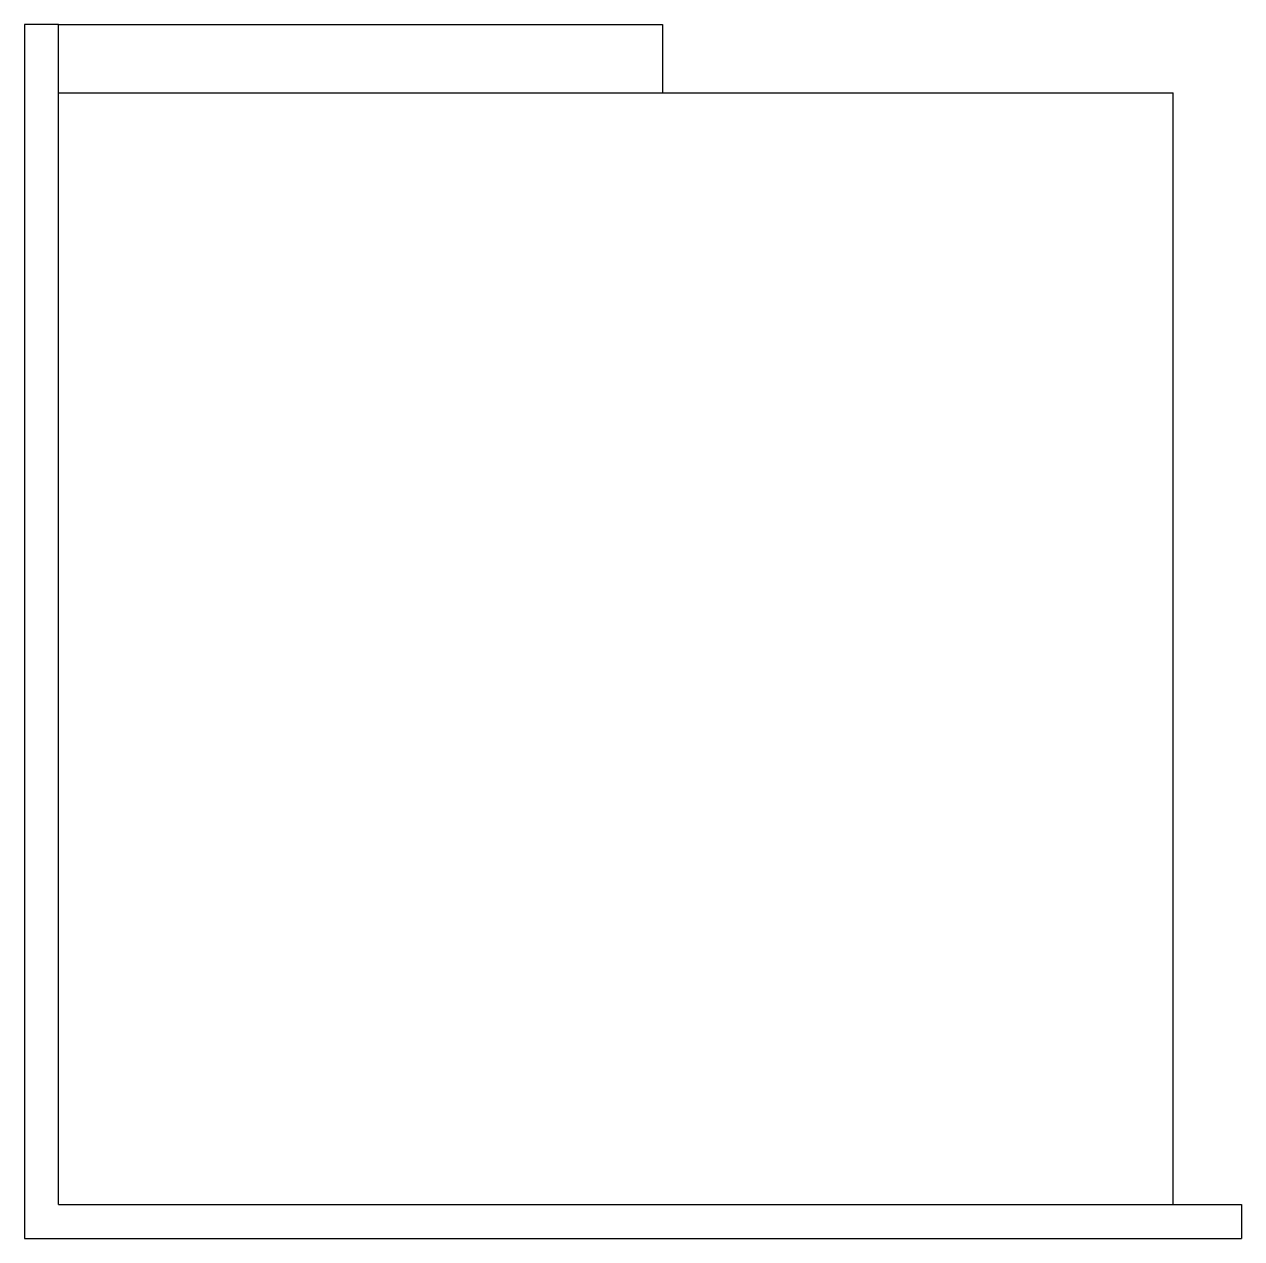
# Model space of a CAD drawing. Header units: inches. Extents: x 355.3 to 404.2, y 169.4 to 218.1.
import ezdxf

# ---------------------------------------------------------------- set-up
doc = ezdxf.new("R2010")
doc.units = ezdxf.units.IN
doc.header["$MEASUREMENT"] = 0
doc.layers.add('cabinets-sink-toilet-bar', color=3, linetype='Continuous', lineweight=9)

msp = doc.modelspace()

# ---------------------------------------------------------------- linework, layer by layer
at = {"layer": 'cabinets-sink-toilet-bar', "lineweight": 30}
for p, q in [((356.724, 218.111), (355.349, 218.111)), ((355.349, 218.111), (355.351, 218.111)), ((355.349, 218.111), (355.349, 169.361)), ((356.724, 170.736), (356.724, 218.111)), ((356.724, 218.111), (380.974, 218.111)), ((380.974, 218.111), (380.974, 215.361)), ((356.724, 215.361), (401.474, 215.361)), ((401.474, 170.736), (401.474, 215.361)), ((356.724, 170.736), (404.224, 170.736)), ((404.224, 170.736), (404.224, 169.361)), ((355.349, 169.361), (404.224, 169.361))]:
    msp.add_line(p, q, dxfattribs=at)

doc.saveas('drawing.dxf')
